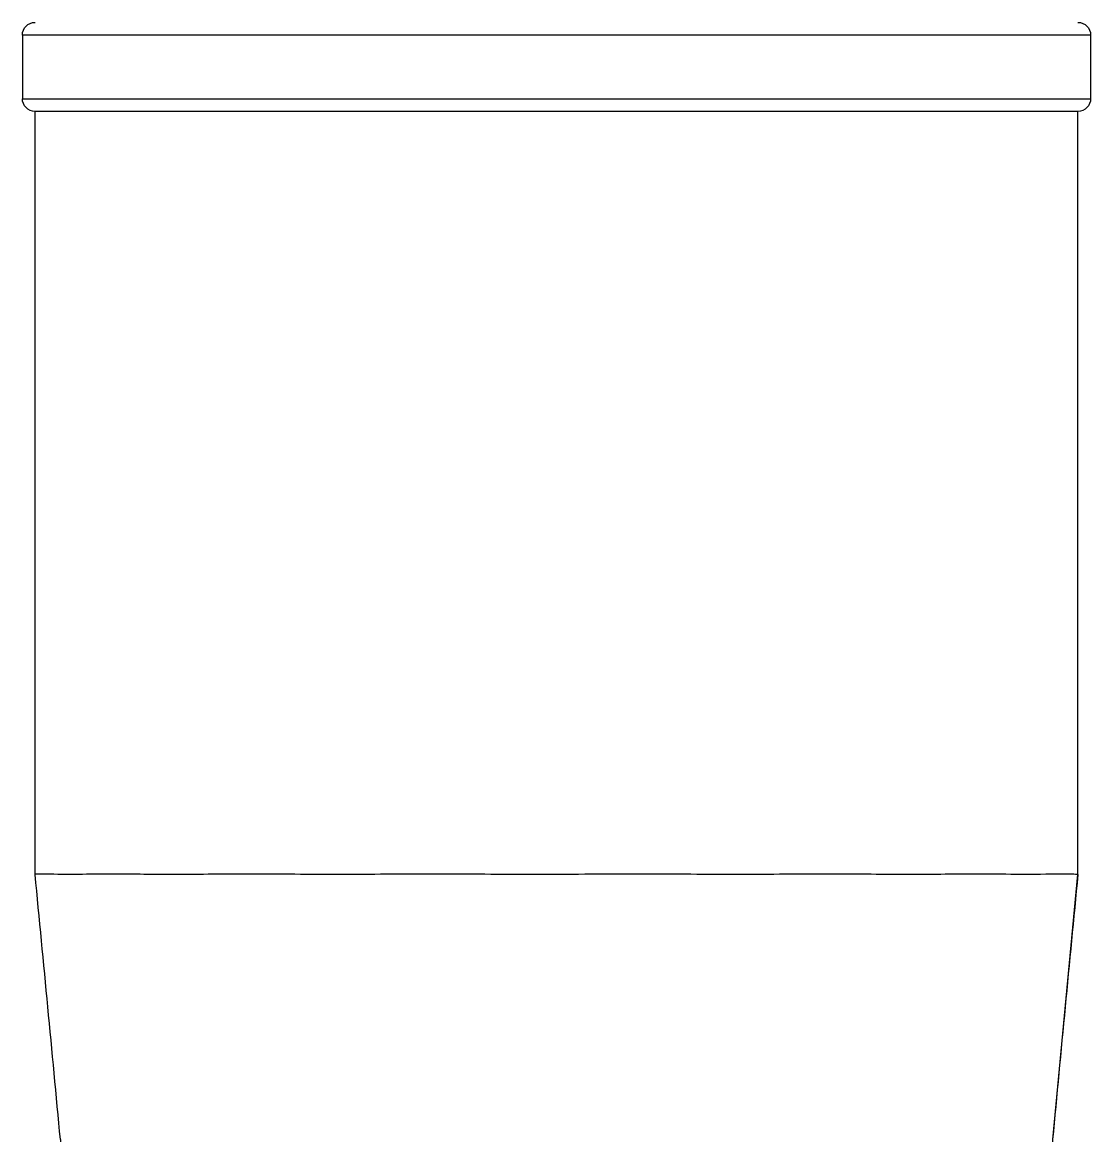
# Model space of a CAD drawing. Header units: millimetres. Extents: x 296 to 1136, y 93 to 687.
# Drawn here: x 985.17 to 993.57, y 479.84 to 488.63 of the extents above; entities that cross this region are included whole.
import ezdxf

# ---------------------------------------------------------------- set-up
doc = ezdxf.new("R2010")
doc.units = ezdxf.units.MM
doc.header["$LTSCALE"] = 0.75

msp = doc.modelspace()

# ---------------------------------------------------------------- linework, layer by layer
at = {"extrusion": (1, -2.22045e-16, -2.96747e-13)}
for p, q in [((993.5657, 488.5312), (985.1657, 488.5312)), ((985.1657, 488.5312), (985.1657, 488.0312)), ((993.5657, 488.5312), (993.5657, 488.0312)), ((985.1657, 488.0312), (993.5657, 488.0312)), ((993.4657, 487.9312), (985.2657, 487.9312)), ((985.2657, 481.9316), (985.2657, 487.9312)), ((993.4657, 481.9316), (993.4657, 487.9312)), ((991.7641, 481.9329), (991.7641, 481.9334)), ((993.4621, 481.9312), (993.2663, 479.8468)), ((985.465, 479.8468), (985.4666, 479.8303)), ((993.2663, 479.8468), (993.2648, 479.8302))]:
    msp.add_line(p, q, dxfattribs=at)
at = {"extrusion": (-5.04871e-29, 2.22045e-16, -1)}
for centre, start, end in [((-985.2657, 488.5312), 0, 90), ((-993.4657, 488.5312), 90, 180), ((-985.2657, 488.0312), 270, 0), ((-993.4657, 488.0312), 180, 270)]:
    msp.add_arc(centre, 0.1, start, end, dxfattribs=at)
msp.add_open_spline([(993.4621, 481.9312), (993.4492, 481.9317), (993.4016, 481.9349), (993.2375, 481.9333), (993.1223, 481.9304), (992.8776, 481.9328), (992.7663, 481.934), (992.4831, 481.9336), (992.3043, 481.9308), (991.9104, 481.9316), (991.6964, 481.934), (991.2405, 481.9337), (991.0014, 481.931), (990.5035, 481.9314), (990.2457, 481.9339), (989.7208, 481.9338), (989.4572, 481.9312), (988.9311, 481.9312), (988.6695, 481.9338), (988.1532, 481.9339), (987.9018, 481.9314), (987.4206, 481.931), (987.1917, 481.9337), (986.7602, 481.934), (986.5602, 481.9316), (986.1973, 481.9308), (986.0353, 481.9336), (985.7846, 481.934), (985.6883, 481.9328), (985.4824, 481.9304), (985.3917, 481.9333), (985.2886, 481.9347), (985.2655, 481.9327), (985.2657, 481.9317)], degree=3, knots=[0.00003, 0.00003, 0.00003, 0.00003, 0.092647, 0.092647, 0.18485, 0.18485, 0.246164, 0.246164, 0.324778, 0.324778, 0.403631, 0.403631, 0.481927, 0.481927, 0.560615, 0.560615, 0.638713, 0.638713, 0.716852, 0.716852, 0.795495, 0.795495, 0.873841, 0.873841, 0.952644, 0.952644, 1.031314, 1.031314, 1.092593, 1.092593, 1.184825, 1.184825, 1.260436, 1.260436, 1.260436, 1.260436])
for points in [[(985.465, 479.8468), (985.3998, 480.5419), (985.3333, 481.2368), (985.2657, 481.9317)], [(993.4657, 481.9316), (993.3981, 481.2368), (993.3316, 480.5418), (993.2663, 479.8468)]]:
    msp.add_open_spline(points, degree=3)

doc.saveas('drawing.dxf')
